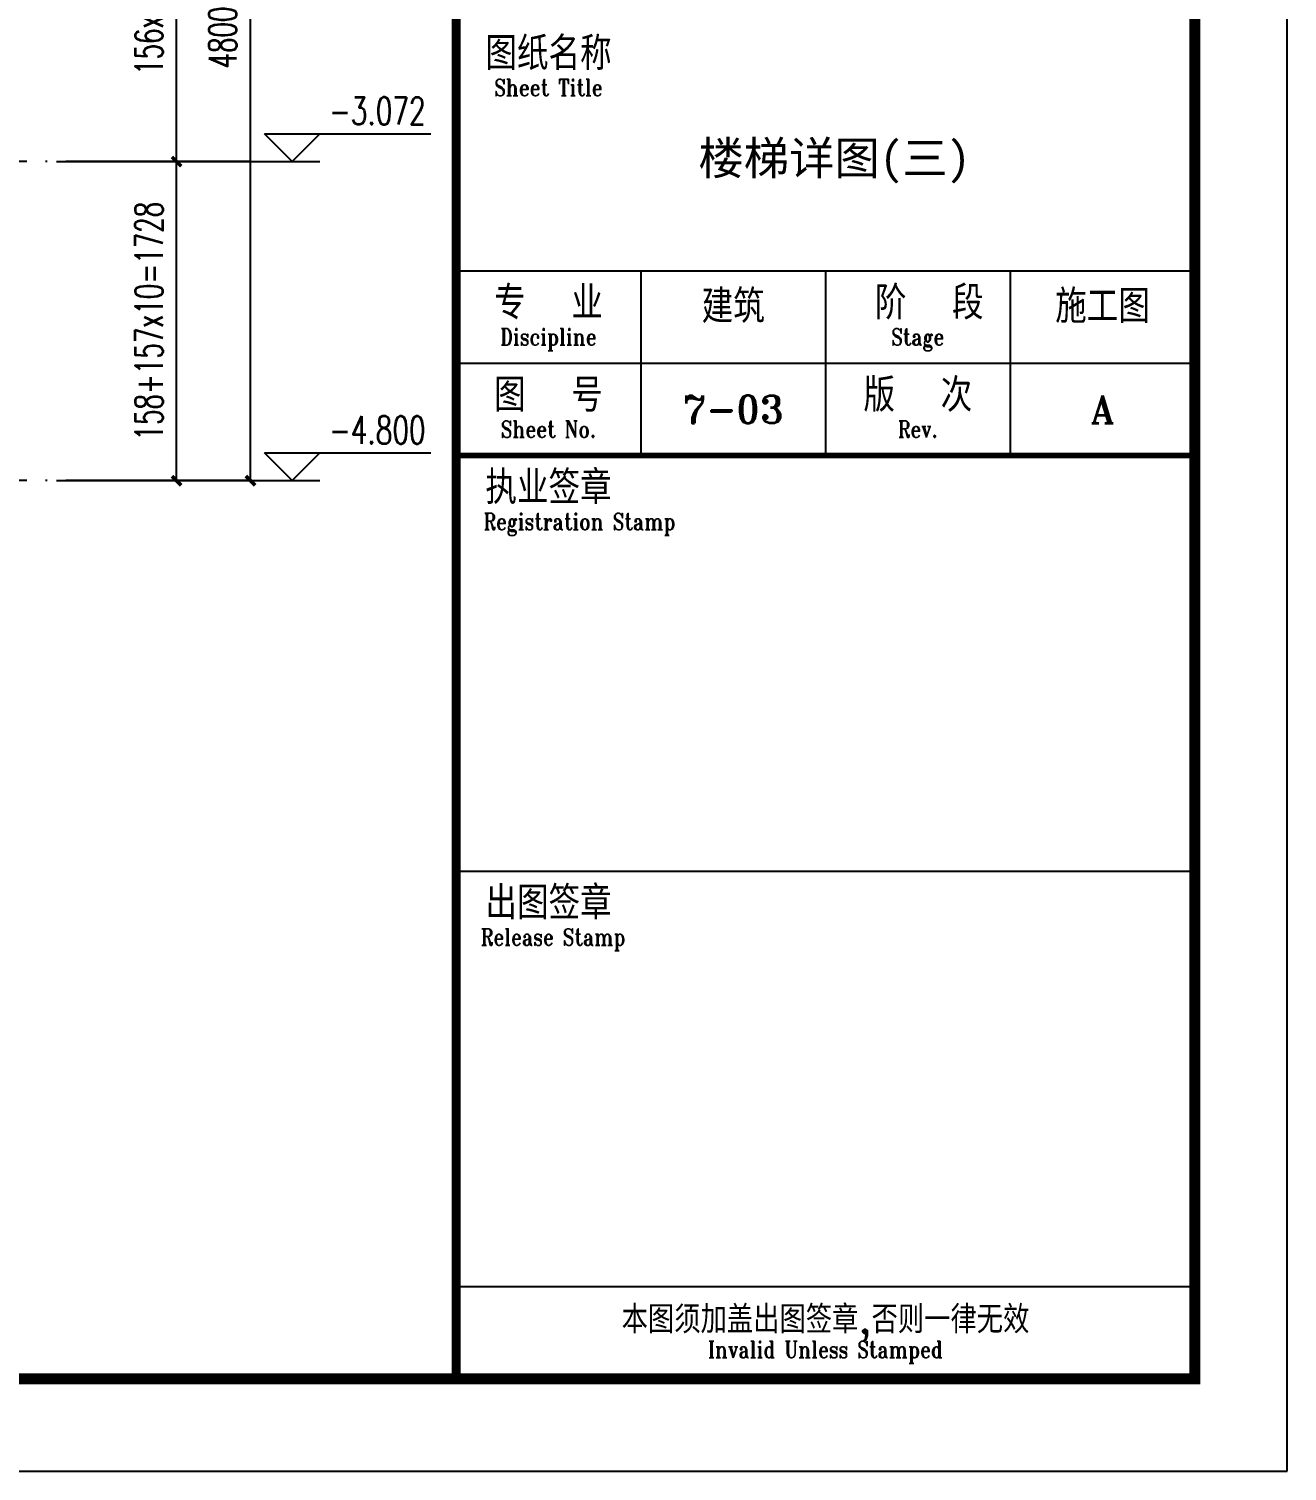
# Model space of a CAD drawing. Extents: x 307762 to 522490, y -326758 to -245675.
# Drawn here: x 454331 to 461145, y -275728 to -267917 of the extents above; entities that cross this region are included whole.
import ezdxf
from ezdxf.enums import TextEntityAlignment as Align

# ---------------------------------------------------------------- set-up
doc = ezdxf.new("R2010")
doc.units = 0
doc.header["$LTSCALE"] = 1000
doc.header["$MEASUREMENT"] = 0
doc.linetypes.add('DOTE', pattern=[2.42, 2, -0.2, 0.02, -0.2])
doc.layers.get('0').update_dxf_attribs({"linetype": 'CONTINUOUS'})
doc.layers.get('Defpoints').update_dxf_attribs({"color": 6, "linetype": 'CONTINUOUS'})
for name, color, linetype in [('DIM_ELEV', 3, 'CONTINUOUS'), ('DOTE', 1, 'DOTE'), ('PUB_DIM', 3, 'CONTINUOUS'), ('PUB_TEXT', 7, 'CONTINUOUS'), ('图框', 85, 'CONTINUOUS')]:
    doc.layers.add(name, color=color, linetype=linetype)
doc.styles.add('_TCH_DIM', font='SIMPLEX', dxfattribs={"bigfont": 'GBCBIG'})
doc.styles.add('DIM_FONT', font='SIMPLEX.shx', dxfattribs={"width": 0.65})
doc.styles.add('TKZ1_tjhts.shx', font='tjromant.shx', dxfattribs={"bigfont": 'tjhts.shx'})
doc.styles.add('TKZ2_tjkts.shx', font='tjromant.shx', dxfattribs={"bigfont": 'tjkts.shx'})
doc.styles.add('黑体', font='simhei.ttf')
doc.dimstyles.new('DIMN50', dxfattribs={"dimscale": 0.5, "dimtxt": 300, "dimasz": 100, "dimexe": 250, "dimexo": 300, "dimgap": 150, "dimtad": 1, "dimdec": 0, "dimzin": 0, "dimdsep": 46, "dimtxsty": 'DIM_FONT', "dimblk": 'ARCHTICK', "dimcen": 0.09, "dimclrt": 7, "dimazin": 2, "dimtfac": 1, "dimtdec": 0, "dimtix": 1, "dimtmove": 2, "dimatfit": 3, "dimfxl": 0, "dimtolj": 1, "dimtzin": 0, "dimarcsym": 0})

# ---------------------------------------------------------------- blocks, each defined once
blk = doc.blocks.new('TJAD_TK_A1')
for p, q in [((1251.38, 486.45), (1331.38, 486.45)), ((1271.38, 486.45), (1271.38, 466.45)), ((1291.38, 486.45), (1291.38, 466.45)), ((1311.38, 486.45), (1311.38, 466.45)), ((1251.38, 476.45), (1331.38, 476.45)), ((1251.38, 421.45), (1331.38, 421.45)), ((1251.38, 376.45), (1331.38, 376.45))]:
    blk.add_line(p, q)
for points, const_width in [([(1251.38, 940.45), (1251.38, 366.45)], 1), ([(1251.38, 466.45), (1331.38, 466.45)], 0.6)]:
    blk.add_lwpolyline(points, dxfattribs=dict(const_width=const_width))
at = {"layer": '图框'}
for p, q in [((1341.38, 356.45), (1341.38, 950.45)), ((500.38, 356.45), (1341.38, 356.45))]:
    blk.add_line(p, q, dxfattribs=at)
at = {"layer": '图框', "const_width": 1.2}
blk.add_lwpolyline([(1331.38, 940.45), (525.38, 940.45), (525.38, 366.45), (1331.38, 366.45)], close=True, dxfattribs=at)
at = {"style": 'TKZ2_tjkts.shx'}
for s, height, p in [('图纸名称', 3.6, (1261.38, 510)), ('专  业', 3.6, (1261.38, 483)), (' 阶  段', 3.6, (1301.38, 483)), ('图  号', 3.6, (1261.38, 473)), ('版  次', 3.6, (1301.38, 473)), ('执业签章', 3.6, (1261.38, 463)), ('出图签章', 3.6, (1261.38, 418)), ('本图须加盖出图签章,否则一律无效', 3, (1291.38, 372.88))]:
    blk.add_text(s, height=height, dxfattribs=at).set_placement(p, align=Align.MIDDLE_CENTER)
at = {"style": 'TKZ2_tjkts.shx', "width": 0.8}
for s, p in [('Sheet Title', (1261.38, 506.3)), ('Discipline', (1261.38, 479.3)), ('Stage', (1301.38, 479.3)), ('Sheet No.', (1261.38, 469.3)), ('Rev.', (1301.38, 469.3)), ('Registration Stamp', (1264.74, 459.3)), ('Release Stamp', (1261.89, 414.3)), ('Invalid Unless Stamped', (1291.38, 369.62))]:
    blk.add_text(s, height=1.8, dxfattribs=at).set_placement(p, align=Align.MIDDLE_CENTER)
blk = doc.blocks.new('_ArchTick')
at = {"color": 0, "linetype": 'ByBlock', "const_width": 0.4}
blk.add_lwpolyline([(-0.5, -0.5), (0.5, 0.5)], dxfattribs=at)
blk = doc.blocks.new('*D845')
at = {"layer": 'Defpoints', "color": 0}
for p in [(454331.3, -265564.2), (455531.3, -265564.2), (454331.3, -270364.2)]:
    blk.add_point(p, dxfattribs=at)
at = {"layer": 'PUB_DIM', "color": 0, "lineweight": -2}
for p, q in [((454481.3, -265564.2), (455656.3, -265564.2)), ((455531.3, -270364.2), (455531.3, -265564.2)), ((454481.3, -270364.2), (455656.3, -270364.2))]:
    blk.add_line(p, q, dxfattribs=at)
at = {"layer": 'PUB_DIM', "color": 0, "lineweight": -2, "xscale": 50, "yscale": 50, "zscale": 50}
for p, rotation in [((455531.3, -265564.2), 90), ((455531.3, -270364.2), 270)]:
    blk.add_blockref('_ArchTick', p, dxfattribs=dict(at, rotation=rotation))
at = {"layer": 'PUB_DIM', "color": 7, "insert": (455381.3, -267964.2), "char_height": 150, "attachment_point": 5, "rotation": 90, "style": 'DIM_FONT'}
blk.add_mtext('\\A1;4800', dxfattribs=at)
blk = doc.blocks.new('*D850')
at = {"layer": 'Defpoints', "color": 0}
for p in [(454331.3, -268636.2), (455131.3, -268636.2), (454331.3, -270364.2)]:
    blk.add_point(p, dxfattribs=at)
at = {"layer": 'PUB_DIM', "color": 0, "lineweight": -2}
for p, q in [((454481.3, -268636.2), (455256.3, -268636.2)), ((455131.3, -270364.2), (455131.3, -268636.2)), ((454481.3, -270364.2), (455256.3, -270364.2))]:
    blk.add_line(p, q, dxfattribs=at)
at = {"layer": 'PUB_DIM', "color": 0, "lineweight": -2, "xscale": 50, "yscale": 50, "zscale": 50}
for p, rotation in [((455131.3, -268636.2), 90), ((455131.3, -270364.2), 270)]:
    blk.add_blockref('_ArchTick', p, dxfattribs=dict(at, rotation=rotation))
at = {"layer": 'PUB_DIM', "color": 7, "insert": (454981.3, -269500.2), "char_height": 150, "attachment_point": 5, "rotation": 90, "style": 'DIM_FONT'}
blk.add_mtext('\\A1;158+157x10=1728', dxfattribs=at)
blk = doc.blocks.new('*D851')
at = {"layer": 'Defpoints', "color": 0}
for p in [(454331.3, -266764.2), (455131.3, -266764.2), (454331.3, -268636.2)]:
    blk.add_point(p, dxfattribs=at)
at = {"layer": 'PUB_DIM', "color": 0, "lineweight": -2}
for p, q in [((454481.3, -266764.2), (455256.3, -266764.2)), ((455131.3, -268636.2), (455131.3, -266764.2)), ((454481.3, -268636.2), (455256.3, -268636.2))]:
    blk.add_line(p, q, dxfattribs=at)
at = {"layer": 'PUB_DIM', "color": 0, "lineweight": -2, "xscale": 50, "yscale": 50, "zscale": 50}
for p, rotation in [((455131.3, -266764.2), 90), ((455131.3, -268636.2), 270)]:
    blk.add_blockref('_ArchTick', p, dxfattribs=dict(at, rotation=rotation))
at = {"layer": 'PUB_DIM', "color": 7, "insert": (454981.3, -267700.2), "char_height": 150, "attachment_point": 5, "rotation": 90, "style": 'DIM_FONT'}
blk.add_mtext('\\A1;156x12=1872', dxfattribs=at)

msp = doc.modelspace()

# ---------------------------------------------------------------- linework, layer by layer
at = {"layer": 'DIM_ELEV'}
for p, q in [((455758, -268636.2), (455608, -268486.2)), ((455608, -268486.2), (456508, -268486.2)), ((455758, -268636.2), (455908, -268486.2)), ((454896.9, -268636.2), (455908, -268636.2)), ((455758, -270364.2), (455608, -270214.2)), ((455608, -270214.2), (456508, -270214.2)), ((455758, -270364.2), (455908, -270214.2)), ((454896.9, -270364.2), (455908, -270364.2))]:
    msp.add_line(p, q, dxfattribs=at)
at = {"layer": 'DOTE', "ltscale": 0.5}
for p, q in [((455531.3, -268636.2), (442830.7, -268636.2)), ((455531.3, -270364.2), (442830.7, -270364.2))]:
    msp.add_line(p, q, dxfattribs=at)

# ---------------------------------------------------------------- block references
at = {"layer": '图框', "xscale": 50, "yscale": 50, "zscale": 50}
msp.add_blockref('TJAD_TK_A1', (394076.5, -293550.7), dxfattribs=at)

# ---------------------------------------------------------------- texts
at = {"layer": 'PUB_TEXT', "style": '_TCH_DIM', "width": 0.705882}
for s, p in [('-3.072', (455958, -268436.2)), ('-4.800', (455958, -270164.2))]:
    msp.add_text(s, height=148.75, dxfattribs=at).set_placement(p)
at = {"layer": '图框'}
for s, height, style, p in [('楼梯详图(三)', 180, '黑体', (458693.3, -268617.2)), ('建筑', 180, 'TKZ1_tjhts.shx', (458145.5, -269420.3)), ('施工图', 180, 'TKZ1_tjhts.shx', (460145.5, -269420.3)), ('7-03', 150, 'TKZ1_tjhts.shx', (458145.5, -269978.2)), ('A', 150, 'TKZ1_tjhts.shx', (460145.5, -269978.2))]:
    msp.add_text(s, height=height, dxfattribs=dict(at, style=style)).set_placement(p, align=Align.MIDDLE_CENTER)

# ---------------------------------------------------------------- dimensions: what is measured, and where the dimension line sits
at = {"layer": 'PUB_DIM'}
dim = msp.add_aligned_dim(p1=(454331.3, -270364.2), p2=(454331.3, -265564.2), distance=-1200, dimstyle='DIMN50', dxfattribs=at)
dim.commit()
dim.dimension.update_dxf_attribs({"geometry": '*D845', "text_midpoint": (455381.3, -267964.2)})
for p1, p2, text, picture, middle in [((454331.3, -268636.2), (454331.3, -266764.2), '156x12=1872', '*D851', (454981.3, -267700.2)), ((454331.3, -270364.2), (454331.3, -268636.2), '158+157x10=1728', '*D850', (454981.3, -269500.2))]:
    dim = msp.add_aligned_dim(p1=p1, p2=p2, distance=-800, text=text, dimstyle='DIMN50', dxfattribs=at)
    dim.commit()
    dim.dimension.update_dxf_attribs({"geometry": picture, "text_midpoint": middle})

doc.saveas('drawing.dxf')
